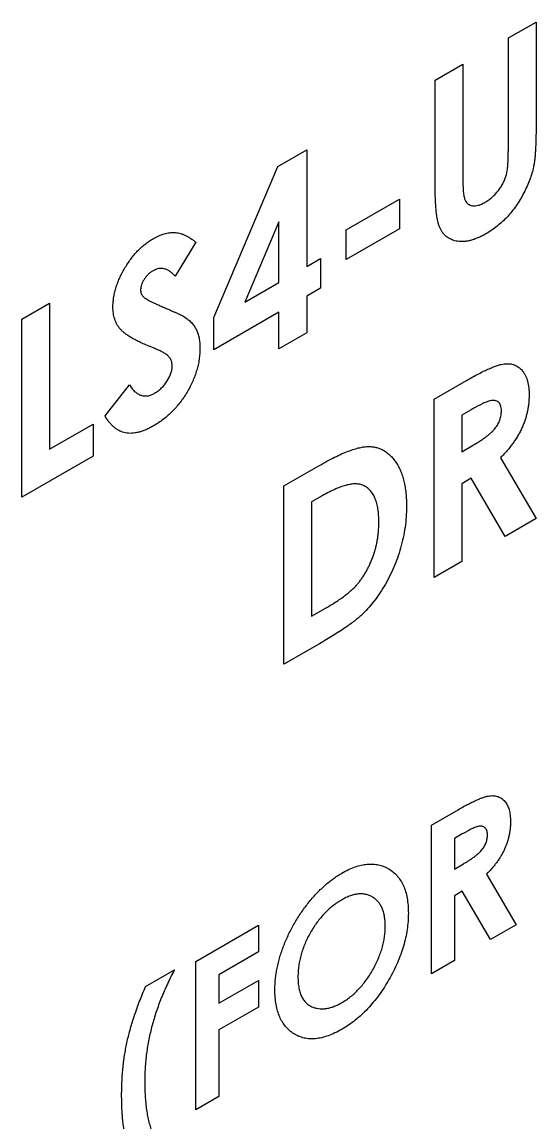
# Model space of a CAD drawing. Header units: inches. Extents: x -3.8 to 16.7, y -13 to 0.
# Drawn here: x 13.28 to 13.87, y -11.854 to -10.594 of the extents above; entities that cross this region are included whole.
import ezdxf

# ---------------------------------------------------------------- set-up
doc = ezdxf.new("R2010")
doc.units = ezdxf.units.IN
doc.header["$LTSCALE"] = 0.5
doc.header["$MEASUREMENT"] = 0
doc.layers.add('Jig', color=41, linetype='CONTINUOUS', lineweight=13)

msp = doc.modelspace()

# ---------------------------------------------------------------- linework, layer by layer
at = {"layer": 'Jig', "linetype": 'Continuous', "lineweight": 25, "transparency": 16777216}
for p, q in [((13.837982, -10.612403), (13.869711, -10.594086)), ((13.869711, -10.594086), (13.869711, -10.715864)), ((13.837982, -10.740355), (13.837982, -10.612403)), ((13.754126, -10.660811), (13.785855, -10.642495)), ((13.785855, -10.642495), (13.785855, -10.775313)), ((13.754126, -10.782589), (13.754126, -10.660811)), ((13.573738, -10.759713), (13.606812, -10.74062)), ((13.606812, -10.74062), (13.606812, -10.874093)), ((13.500293, -10.932518), (13.573738, -10.759713)), ((13.65214, -10.832223), (13.713332, -10.796898)), ((13.713332, -10.796898), (13.713332, -10.83092)), ((13.575083, -10.822933), (13.535953, -10.914999)), ((13.575083, -10.89241), (13.575083, -10.822933)), ((13.713332, -10.83092), (13.65214, -10.866246)), ((13.65214, -10.866246), (13.65214, -10.832223)), ((13.479896, -10.846397), (13.45617, -10.88516)), ((13.606812, -10.874093), (13.622677, -10.864934)), ((13.622677, -10.864934), (13.622677, -10.898957)), ((13.535953, -10.914999), (13.575083, -10.89241)), ((13.622677, -10.898957), (13.606812, -10.908115)), ((13.606812, -10.908115), (13.606812, -10.949989)), ((13.280455, -10.934256), (13.312184, -10.915939)), ((13.312184, -10.915939), (13.312184, -11.083435)), ((13.575083, -10.926432), (13.500293, -10.969608)), ((13.500293, -10.969608), (13.500293, -10.932518)), ((13.575083, -10.968306), (13.575083, -10.926432)), ((13.280455, -11.138391), (13.280455, -10.934256)), ((13.606812, -10.949989), (13.575083, -10.968306)), ((13.752993, -11.025987), (13.789963, -11.004644)), ((13.375643, -11.045206), (13.403547, -11.009755)), ((13.752993, -11.230122), (13.752993, -11.025987)), ((13.795523, -11.038075), (13.784722, -11.04431)), ((13.784722, -11.04431), (13.784722, -11.086184)), ((13.312184, -11.083435), (13.362045, -11.054651)), ((13.362045, -11.054651), (13.362045, -11.091291)), ((13.784722, -11.086184), (13.797081, -11.079049)), ((13.362045, -11.091291), (13.280455, -11.138391)), ((13.828916, -11.093139), (13.869711, -11.162742)), ((13.580749, -11.125421), (13.620729, -11.102341)), ((13.795487, -11.116609), (13.784722, -11.122823)), ((13.784722, -11.122823), (13.784722, -11.211805)), ((13.834441, -11.183103), (13.795487, -11.116609)), ((13.580749, -11.329556), (13.580749, -11.125421)), ((13.624589, -11.136753), (13.612478, -11.143744)), ((13.612478, -11.143744), (13.612478, -11.2746)), ((13.869711, -11.162742), (13.834441, -11.183103)), ((13.784722, -11.211805), (13.752993, -11.230122)), ((13.612478, -11.2746), (13.629051, -11.265033)), ((13.621331, -11.306129), (13.580749, -11.329556)), ((13.749782, -11.513882), (13.780591, -11.496097)), ((13.749782, -11.683995), (13.749782, -11.513882)), ((13.785224, -11.523956), (13.776223, -11.529151)), ((13.776223, -11.529151), (13.776223, -11.564046)), ((13.776223, -11.564046), (13.786522, -11.558101)), ((13.813052, -11.569843), (13.847047, -11.627845)), ((13.785194, -11.589401), (13.776223, -11.594579)), ((13.776223, -11.594579), (13.776223, -11.668731)), ((13.817655, -11.644813), (13.785194, -11.589401)), ((13.479707, -11.669794), (13.551475, -11.628363)), ((13.551475, -11.628363), (13.551475, -11.658896)), ((13.847047, -11.627845), (13.817655, -11.644813)), ((13.551475, -11.658896), (13.506148, -11.685063)), ((13.479707, -11.839906), (13.479707, -11.669794)), ((13.776223, -11.668731), (13.749782, -11.683995)), ((13.422133, -11.698669), (13.455155, -11.679606)), ((13.506148, -11.685063), (13.506148, -11.717777)), ((13.506148, -11.717777), (13.551475, -11.69161)), ((13.551475, -11.69161), (13.551475, -11.722143)), ((13.551475, -11.722143), (13.506148, -11.74831)), ((13.506148, -11.74831), (13.506148, -11.824642)), ((13.506148, -11.824642), (13.479707, -11.839906))]:
    msp.add_line(p, q, dxfattribs=at)
for points, knots in [([(13.869711, -10.715864), (13.869707, -10.718333), (13.869698, -10.723082), (13.869568, -10.729975), (13.869291, -10.736362), (13.869058, -10.742134), (13.868608, -10.747436), (13.868139, -10.752173), (13.867541, -10.756393), (13.866652, -10.761318), (13.865117, -10.767284), (13.862642, -10.774562), (13.8595, -10.782102), (13.855787, -10.789787), (13.851595, -10.797355), (13.847016, -10.804517), (13.842123, -10.811164), (13.836866, -10.817232), (13.831249, -10.82284), (13.825215, -10.827912), (13.81877, -10.832706), (13.814318, -10.83538), (13.812025, -10.836757)], [0, 0, 0, 0, 0.05854042, 0.11256751, 0.16177988, 0.20648716, 0.24645703, 0.28199971, 0.31321294, 0.33980647, 0.38941261, 0.44047348, 0.49395474, 0.54997788, 0.60648808, 0.6613185, 0.7146911, 0.76791847, 0.82193879, 0.87810737, 0.93720266, 1, 1, 1, 1]), ([(13.811317, -10.800526), (13.812749, -10.799651), (13.815541, -10.797945), (13.819558, -10.794702), (13.823279, -10.791083), (13.826627, -10.787051), (13.829597, -10.78282), (13.832111, -10.7785), (13.834095, -10.774126), (13.835388, -10.770401), (13.836114, -10.767241), (13.836659, -10.764478), (13.837058, -10.761357), (13.83742, -10.757863), (13.837637, -10.754023), (13.837873, -10.749772), (13.837959, -10.74518), (13.837974, -10.742009), (13.837982, -10.740355)], [0, 0, 0, 0, 0.0788326, 0.15371023, 0.22467776, 0.29480878, 0.36271479, 0.42710324, 0.48864977, 0.55090025, 0.58504583, 0.62527219, 0.67146586, 0.72454999, 0.78326473, 0.84907313, 0.9212963, 1, 1, 1, 1]), ([(13.812025, -10.836757), (13.810501, -10.837607), (13.807494, -10.839284), (13.803073, -10.841321), (13.798799, -10.843029), (13.79468, -10.844298), (13.790701, -10.845162), (13.786865, -10.845614), (13.783186, -10.845655), (13.779683, -10.845292), (13.776361, -10.84463), (13.773325, -10.843523), (13.770471, -10.842244), (13.76788, -10.84062), (13.765534, -10.838696), (13.763437, -10.836461), (13.761592, -10.833916), (13.759954, -10.83102), (13.758551, -10.827561), (13.757369, -10.823397), (13.756335, -10.818492), (13.755568, -10.812767), (13.754872, -10.806355), (13.754431, -10.799131), (13.754201, -10.791122), (13.754152, -10.785505), (13.754126, -10.782589)], [0, 0, 0, 0, 0.04171493, 0.08230271, 0.12157181, 0.16006712, 0.19799376, 0.23556617, 0.27300488, 0.31009033, 0.34684614, 0.38248357, 0.41727101, 0.45133162, 0.48485274, 0.51803085, 0.55106855, 0.584171, 0.61946674, 0.65915791, 0.70347155, 0.75284011, 0.80684431, 0.86614194, 0.93050175, 1, 1, 1, 1]), ([(13.785855, -10.775313), (13.785857, -10.776689), (13.78586, -10.779347), (13.786027, -10.783067), (13.78618, -10.786486), (13.786455, -10.789522), (13.786862, -10.792172), (13.787256, -10.794537), (13.787789, -10.796483), (13.788591, -10.798586), (13.789826, -10.800755), (13.791843, -10.802595), (13.794171, -10.803992), (13.796961, -10.804664), (13.800097, -10.804699), (13.803561, -10.804067), (13.807349, -10.80264), (13.809969, -10.801244), (13.811317, -10.800526)], [0, 0, 0, 0, 0.072218748, 0.139489766, 0.200369998, 0.256432726, 0.307803522, 0.353658517, 0.394419906, 0.430155706, 0.496666273, 0.562017618, 0.628754548, 0.697409641, 0.768079195, 0.841338126, 0.918336247, 1, 1, 1, 1]), ([(13.384708, -10.920608), (13.384747, -10.918838), (13.384822, -10.915351), (13.385496, -10.909899), (13.386503, -10.904433), (13.387966, -10.898899), (13.389864, -10.893315), (13.392169, -10.887675), (13.394918, -10.881998), (13.398015, -10.876342), (13.401427, -10.870837), (13.405074, -10.865612), (13.408934, -10.860748), (13.412984, -10.856224), (13.417249, -10.852089), (13.421697, -10.848335), (13.426336, -10.844951), (13.429491, -10.843034), (13.431098, -10.842057)], [0, 0, 0, 0, 0.06317288, 0.12445736, 0.184840915, 0.244566821, 0.304319173, 0.365199786, 0.427420983, 0.491261689, 0.555499002, 0.618604518, 0.680494764, 0.742473305, 0.804990665, 0.868251971, 0.932887217, 1, 1, 1, 1]), ([(13.431098, -10.842057), (13.433181, -10.840943), (13.43733, -10.838723), (13.443465, -10.836552), (13.449457, -10.835248), (13.454285, -10.835061), (13.458128, -10.835362), (13.461072, -10.835981), (13.464068, -10.836908), (13.46714, -10.838137), (13.470231, -10.839758), (13.473429, -10.841639), (13.476689, -10.843837), (13.478808, -10.845528), (13.479896, -10.846397)], [0, 0, 0, 0, 0.10691022, 0.21297653, 0.31977668, 0.42855627, 0.4858568, 0.54655869, 0.6114315, 0.67982091, 0.7531585, 0.83075287, 0.91313307, 1, 1, 1, 1]), ([(13.430744, -10.878902), (13.429737, -10.879524), (13.427792, -10.880725), (13.425021, -10.883108), (13.42256, -10.885879), (13.420412, -10.888885), (13.418711, -10.891995), (13.417353, -10.895011), (13.416588, -10.897916), (13.416487, -10.899666), (13.416437, -10.900532)], [0, 0, 0, 0, 0.14812626, 0.28599289, 0.41663439, 0.54737995, 0.67158284, 0.78440074, 0.89326558, 1, 1, 1, 1]), ([(13.45617, -10.88516), (13.455153, -10.884092), (13.453202, -10.88204), (13.450039, -10.87961), (13.446891, -10.877797), (13.443728, -10.876633), (13.440522, -10.876152), (13.437278, -10.876374), (13.434015, -10.877208), (13.431824, -10.878343), (13.430744, -10.878902)], [0, 0, 0, 0, 0.16242031, 0.31182434, 0.44843277, 0.5733812, 0.68907715, 0.7975729, 0.90029304, 1, 1, 1, 1]), ([(13.416437, -10.900532), (13.416469, -10.901364), (13.416532, -10.903039), (13.417139, -10.905196), (13.418055, -10.907118), (13.418929, -10.908105), (13.419377, -10.908609)], [0, 0, 0, 0, 0.24188137, 0.48711547, 0.73783784, 1, 1, 1, 1]), ([(13.419377, -10.908609), (13.419783, -10.908967), (13.420719, -10.909791), (13.422503, -10.910922), (13.424744, -10.912275), (13.427528, -10.913711), (13.430738, -10.915404), (13.434525, -10.917131), (13.438778, -10.919075), (13.441802, -10.920393), (13.443386, -10.921083)], [0, 0, 0, 0, 0.05923419, 0.13634928, 0.23380521, 0.34941122, 0.48317915, 0.63596686, 0.80924336, 1, 1, 1, 1]), ([(13.429257, -10.966534), (13.427006, -10.965634), (13.422688, -10.963908), (13.416585, -10.961199), (13.411086, -10.958549), (13.406238, -10.955859), (13.40198, -10.953266), (13.398339, -10.950712), (13.395357, -10.948138), (13.392219, -10.944861), (13.389237, -10.940383), (13.38666, -10.934411), (13.384988, -10.927918), (13.3848, -10.923019), (13.384708, -10.920608)], [0, 0, 0, 0, 0.11212458, 0.21520101, 0.30990245, 0.3959591, 0.47344749, 0.54214033, 0.60252333, 0.65472633, 0.74780406, 0.83527842, 0.91892524, 1, 1, 1, 1]), ([(13.443386, -10.921083), (13.444873, -10.921711), (13.447695, -10.922902), (13.45171, -10.924587), (13.455239, -10.926152), (13.458333, -10.927511), (13.460944, -10.928727), (13.463085, -10.929805), (13.464781, -10.930685), (13.465744, -10.931251), (13.466156, -10.931493)], [0, 0, 0, 0, 0.1929527, 0.36618414, 0.5204573, 0.65501214, 0.77062423, 0.86567718, 0.94267453, 1, 1, 1, 1]), ([(13.466156, -10.931493), (13.467717, -10.932542), (13.470717, -10.934559), (13.474616, -10.938119), (13.477825, -10.941938), (13.480308, -10.946145), (13.482183, -10.950753), (13.483504, -10.95587), (13.484296, -10.961543), (13.484384, -10.965676), (13.484428, -10.967766)], [0, 0, 0, 0, 0.1508331, 0.28995418, 0.41713865, 0.53525518, 0.6487511, 0.76240546, 0.8798267, 1, 1, 1, 1]), ([(13.452699, -10.988209), (13.452641, -10.987078), (13.452523, -10.98478), (13.451652, -10.981764), (13.45029, -10.979034), (13.44868, -10.977079), (13.44704, -10.97561), (13.445473, -10.974423), (13.443564, -10.973213), (13.441319, -10.971975), (13.438767, -10.970669), (13.435906, -10.969298), (13.432704, -10.967906), (13.43044, -10.967005), (13.429257, -10.966534)], [0, 0, 0, 0, 0.076346606, 0.155090822, 0.238351561, 0.32840414, 0.37938386, 0.439617644, 0.509831416, 0.588874645, 0.677436354, 0.77554672, 0.882635872, 1, 1, 1, 1]), ([(13.484428, -10.967766), (13.484397, -10.969846), (13.484335, -10.973927), (13.483574, -10.980285), (13.48249, -10.986576), (13.480813, -10.992893), (13.47877, -10.999194), (13.476208, -11.005486), (13.4732, -11.011777), (13.469752, -11.01798), (13.465938, -11.024006), (13.461847, -11.029771), (13.45744, -11.035125), (13.452753, -11.040145), (13.447789, -11.044793), (13.442555, -11.049132), (13.437042, -11.053105), (13.433272, -11.055364), (13.431346, -11.056518)], [0, 0, 0, 0, 0.06520088, 0.12792654, 0.18904691, 0.24854369, 0.30760713, 0.36724766, 0.42696306, 0.48861713, 0.55039185, 0.61133073, 0.67255609, 0.73402419, 0.79734062, 0.86224963, 0.92962547, 1, 1, 1, 1]), ([(13.432514, -11.019204), (13.43389, -11.018345), (13.436559, -11.01668), (13.440369, -11.013329), (13.443863, -11.009505), (13.446882, -11.005182), (13.449439, -11.000729), (13.451326, -10.996327), (13.452511, -10.992059), (13.452636, -10.989498), (13.452699, -10.988209)], [0, 0, 0, 0, 0.14198589, 0.27547331, 0.40434584, 0.53542971, 0.6614274, 0.77786684, 0.88827975, 1, 1, 1, 1]), ([(13.789963, -11.004644), (13.792407, -11.003244), (13.797107, -11.00055), (13.803884, -10.996941), (13.81011, -10.99377), (13.815793, -10.991135), (13.820932, -10.989024), (13.825531, -10.987378), (13.829591, -10.986184), (13.833146, -10.985564), (13.836353, -10.985329), (13.839343, -10.985459), (13.842182, -10.985898), (13.844849, -10.98671), (13.84737, -10.987839), (13.849747, -10.989286), (13.851948, -10.991094), (13.853959, -10.993251), (13.855792, -10.995683), (13.857412, -10.998415), (13.858729, -11.001502), (13.859893, -11.004802), (13.860732, -11.00847), (13.861315, -11.012427), (13.861742, -11.016629), (13.861766, -11.019637), (13.861779, -11.021172)], [0, 0, 0, 0, 0.07288903, 0.14018613, 0.20227743, 0.25889513, 0.31048294, 0.35709524, 0.39851357, 0.43503751, 0.46925149, 0.50280503, 0.53621045, 0.56937936, 0.60280148, 0.6366658, 0.67092866, 0.705803, 0.74118906, 0.77630431, 0.8120043, 0.84796898, 0.88452176, 0.92197416, 0.96019818, 1, 1, 1, 1]), ([(13.403547, -11.009755), (13.404578, -11.011228), (13.406553, -11.014053), (13.4099, -11.017447), (13.413329, -11.02003), (13.416919, -11.021673), (13.420626, -11.022452), (13.424469, -11.02232), (13.42845, -11.021314), (13.431162, -11.019906), (13.432514, -11.019204)], [0, 0, 0, 0, 0.16045792, 0.30761155, 0.44213889, 0.56622919, 0.68122221, 0.78955801, 0.89502889, 1, 1, 1, 1]), ([(13.861779, -11.021172), (13.861746, -11.0228), (13.861682, -11.025992), (13.861339, -11.030825), (13.860711, -11.035622), (13.85976, -11.040392), (13.858667, -11.045083), (13.857214, -11.049745), (13.855573, -11.054336), (13.853625, -11.058873), (13.851487, -11.063363), (13.849, -11.067773), (13.846326, -11.072171), (13.843315, -11.076464), (13.840098, -11.080748), (13.836613, -11.08496), (13.832881, -11.089142), (13.830258, -11.091787), (13.828916, -11.093139)], [0, 0, 0, 0, 0.06874126, 0.13478909, 0.19853605, 0.26038565, 0.32096158, 0.37990385, 0.43850294, 0.49615434, 0.55426548, 0.61274876, 0.67251344, 0.7336464, 0.79678962, 0.8619357, 0.92939773, 1, 1, 1, 1]), ([(13.83005, -11.038998), (13.830014, -11.037937), (13.829943, -11.035853), (13.829241, -11.033198), (13.828125, -11.031011), (13.826594, -11.029303), (13.824666, -11.028145), (13.822454, -11.027419), (13.81991, -11.027304), (13.817554, -11.02762), (13.815411, -11.028233), (13.813477, -11.028883), (13.811237, -11.029846), (13.80869, -11.030967), (13.805842, -11.032384), (13.802677, -11.034045), (13.799206, -11.035981), (13.796786, -11.037357), (13.795523, -11.038075)], [0, 0, 0, 0, 0.06376896, 0.1252623, 0.18541358, 0.24680676, 0.30942239, 0.37253268, 0.43773325, 0.50574952, 0.54401326, 0.5883696, 0.64038902, 0.6978974, 0.76327162, 0.8349786, 0.91387366, 1, 1, 1, 1]), ([(13.431346, -11.056518), (13.429834, -11.05736), (13.42684, -11.059027), (13.422426, -11.061074), (13.418165, -11.062726), (13.41406, -11.063937), (13.410093, -11.064759), (13.406263, -11.065177), (13.402599, -11.065146), (13.399071, -11.064728), (13.395696, -11.063826), (13.392433, -11.062522), (13.389313, -11.060749), (13.386322, -11.058524), (13.383478, -11.055825), (13.38069, -11.052766), (13.378079, -11.049188), (13.376466, -11.046552), (13.375643, -11.045206)], [0, 0, 0, 0, 0.06355148, 0.12586838, 0.18624025, 0.24497665, 0.30335769, 0.36123032, 0.41848905, 0.47593671, 0.53420374, 0.59405943, 0.65546869, 0.71877168, 0.78497461, 0.85352232, 0.92518245, 1, 1, 1, 1]), ([(13.797081, -11.079049), (13.798592, -11.078157), (13.801485, -11.076449), (13.805646, -11.073873), (13.809425, -11.071271), (13.812838, -11.068769), (13.815903, -11.066386), (13.818593, -11.063954), (13.820947, -11.061653), (13.82294, -11.059332), (13.824643, -11.057017), (13.826113, -11.054656), (13.827329, -11.052204), (13.82833, -11.049685), (13.829108, -11.047087), (13.829676, -11.044426), (13.829994, -11.0417), (13.830031, -11.039923), (13.83005, -11.038998)], [0, 0, 0, 0, 0.105539996, 0.202086415, 0.290684899, 0.37055261, 0.442670262, 0.507674928, 0.565573203, 0.616454666, 0.663331357, 0.708862024, 0.7534118, 0.798515011, 0.845064321, 0.893873119, 0.944707806, 1, 1, 1, 1]), ([(13.620729, -11.102341), (13.623846, -11.100567), (13.629871, -11.097137), (13.6386, -11.092646), (13.646717, -11.088803), (13.654227, -11.085627), (13.661115, -11.083185), (13.667371, -11.081498), (13.673018, -11.08046), (13.678116, -11.08013), (13.68277, -11.080491), (13.687189, -11.081335), (13.691364, -11.082791), (13.695355, -11.08475), (13.699109, -11.087321), (13.702689, -11.090389), (13.706008, -11.094078), (13.709165, -11.098198), (13.712021, -11.102853), (13.714511, -11.108027), (13.716598, -11.1137), (13.718293, -11.119871), (13.719644, -11.12649), (13.72059, -11.133607), (13.721174, -11.14119), (13.721234, -11.146524), (13.721264, -11.149234)], [0, 0, 0, 0, 0.060148162, 0.116267077, 0.168653955, 0.217398969, 0.262433523, 0.303932701, 0.342259967, 0.377441339, 0.411406099, 0.445398351, 0.479766387, 0.514584482, 0.550213651, 0.587000908, 0.624662987, 0.663615456, 0.703456428, 0.743450162, 0.784013386, 0.825132536, 0.867264663, 0.910306473, 0.954424205, 1, 1, 1, 1]), ([(13.672856, -11.125246), (13.671541, -11.124676), (13.668855, -11.123512), (13.664141, -11.122982), (13.658946, -11.123123), (13.653151, -11.124203), (13.646812, -11.12607), (13.639893, -11.128829), (13.632429, -11.132344), (13.627258, -11.135252), (13.624589, -11.136753)], [0, 0, 0, 0, 0.10166348, 0.20763614, 0.31874457, 0.43667994, 0.56350665, 0.69868121, 0.84444656, 1, 1, 1, 1]), ([(13.689535, -11.166896), (13.689492, -11.164246), (13.68941, -11.159079), (13.688615, -11.151943), (13.687321, -11.145538), (13.685474, -11.139921), (13.683146, -11.135034), (13.680232, -11.130988), (13.676858, -11.127616), (13.674189, -11.126036), (13.672856, -11.125246)], [0, 0, 0, 0, 0.142276686, 0.277428514, 0.406477152, 0.530595072, 0.650142922, 0.766850697, 0.883502093, 1, 1, 1, 1]), ([(13.721264, -11.149234), (13.721185, -11.153128), (13.72103, -11.160794), (13.719721, -11.172668), (13.717606, -11.184547), (13.71463, -11.196379), (13.710942, -11.207989), (13.706536, -11.219212), (13.701477, -11.229965), (13.695823, -11.240175), (13.689702, -11.249678), (13.68334, -11.258464), (13.676677, -11.266342), (13.670806, -11.272288), (13.665715, -11.276817), (13.661245, -11.280338), (13.656167, -11.284131), (13.650435, -11.288106), (13.644073, -11.292372), (13.637056, -11.296746), (13.629407, -11.30143), (13.624094, -11.304521), (13.621331, -11.306129)], [0, 0, 0, 0, 0.06577295, 0.1294779, 0.19143009, 0.25244567, 0.31178696, 0.36881755, 0.42409152, 0.47849211, 0.53139374, 0.58200397, 0.63120127, 0.67950301, 0.70556137, 0.73522172, 0.76913249, 0.80685832, 0.84892977, 0.89511666, 0.9454698, 1, 1, 1, 1]), ([(13.629051, -11.265033), (13.631023, -11.26389), (13.634816, -11.261693), (13.640291, -11.258149), (13.645355, -11.254842), (13.649993, -11.251437), (13.654238, -11.248175), (13.658033, -11.244855), (13.661455, -11.241694), (13.664464, -11.238448), (13.667219, -11.235158), (13.66977, -11.231694), (13.672233, -11.228062), (13.674561, -11.224222), (13.676763, -11.220203), (13.678826, -11.215998), (13.680778, -11.211601), (13.682569, -11.207023), (13.684205, -11.202297), (13.685657, -11.197478), (13.68686, -11.192568), (13.687861, -11.187582), (13.688575, -11.182529), (13.689167, -11.177349), (13.689472, -11.172118), (13.689514, -11.168654), (13.689535, -11.166896)], [0, 0, 0, 0, 0.06261465, 0.12042881, 0.17419949, 0.22372466, 0.26902845, 0.310765, 0.34811526, 0.38237811, 0.41475316, 0.44719543, 0.48004458, 0.51373864, 0.5479625, 0.58291781, 0.6193151, 0.65712355, 0.69568658, 0.73551372, 0.7758232, 0.81765226, 0.86074258, 0.90538693, 0.9519982, 1, 1, 1, 1]), ([(13.780591, -11.496097), (13.782627, -11.49493), (13.786544, -11.492685), (13.792191, -11.489678), (13.797379, -11.487035), (13.802116, -11.484839), (13.806398, -11.48308), (13.810231, -11.481708), (13.813614, -11.480713), (13.816576, -11.480197), (13.819249, -11.480001), (13.821741, -11.48011), (13.824106, -11.480475), (13.826329, -11.481151), (13.828429, -11.482093), (13.830411, -11.483298), (13.832245, -11.484805), (13.833921, -11.486602), (13.835448, -11.488629), (13.836798, -11.490906), (13.837896, -11.493479), (13.838866, -11.496228), (13.839565, -11.499285), (13.84005, -11.502582), (13.840406, -11.506084), (13.840427, -11.508591), (13.840437, -11.50987)], [0, 0, 0, 0, 0.07288903, 0.14018613, 0.20227743, 0.25889513, 0.31048294, 0.35709524, 0.39851357, 0.43503751, 0.46925149, 0.50280503, 0.53621045, 0.56937936, 0.60280148, 0.6366658, 0.67092866, 0.705803, 0.74118906, 0.77630431, 0.8120043, 0.84796898, 0.88452176, 0.92197416, 0.96019818, 1, 1, 1, 1]), ([(13.840437, -11.50987), (13.84041, -11.511226), (13.840357, -11.513887), (13.840071, -11.517914), (13.839547, -11.521912), (13.838755, -11.525886), (13.837844, -11.529795), (13.836633, -11.533681), (13.835266, -11.537507), (13.833642, -11.541287), (13.83186, -11.545029), (13.829788, -11.548704), (13.82756, -11.552369), (13.82505, -11.555946), (13.82237, -11.559517), (13.819465, -11.563027), (13.816356, -11.566511), (13.81417, -11.568716), (13.813052, -11.569843)], [0, 0, 0, 0, 0.06874126, 0.13478909, 0.19853605, 0.26038565, 0.32096158, 0.37990385, 0.43850294, 0.49615434, 0.55426548, 0.61274876, 0.67251344, 0.7336464, 0.79678962, 0.8619357, 0.92939773, 1, 1, 1, 1]), ([(13.813996, -11.524725), (13.813966, -11.523841), (13.813907, -11.522104), (13.813323, -11.519892), (13.812392, -11.518069), (13.811117, -11.516646), (13.80951, -11.515681), (13.807667, -11.515076), (13.805547, -11.51498), (13.803583, -11.515243), (13.801797, -11.515754), (13.800185, -11.516296), (13.798319, -11.517099), (13.796196, -11.518032), (13.793823, -11.519213), (13.791186, -11.520598), (13.788293, -11.522211), (13.786276, -11.523357), (13.785224, -11.523956)], [0, 0, 0, 0, 0.06376896, 0.1252623, 0.18541358, 0.24680676, 0.30942239, 0.37253268, 0.43773325, 0.50574952, 0.54401326, 0.5883696, 0.64038902, 0.6978974, 0.76327162, 0.8349786, 0.91387366, 1, 1, 1, 1]), ([(13.786522, -11.558101), (13.787781, -11.557358), (13.790192, -11.555934), (13.79366, -11.553787), (13.796809, -11.551619), (13.799653, -11.549534), (13.802208, -11.547548), (13.804449, -11.545522), (13.806411, -11.543604), (13.808072, -11.54167), (13.809491, -11.539741), (13.810716, -11.537773), (13.811729, -11.53573), (13.812563, -11.533631), (13.813212, -11.531466), (13.813685, -11.529249), (13.81395, -11.526976), (13.81398, -11.525496), (13.813996, -11.524725)], [0, 0, 0, 0, 0.105539996, 0.202086415, 0.290684899, 0.37055261, 0.442670262, 0.507674928, 0.565573203, 0.616454666, 0.663331357, 0.708862024, 0.7534118, 0.798515011, 0.845064321, 0.893873119, 0.944707806, 1, 1, 1, 1]), ([(13.647147, -11.568771), (13.649708, -11.567369), (13.654764, -11.564601), (13.6622, -11.561569), (13.669367, -11.559485), (13.67626, -11.55836), (13.682862, -11.558281), (13.689197, -11.559129), (13.695242, -11.561002), (13.700935, -11.56381), (13.706197, -11.5674), (13.710756, -11.571905), (13.714644, -11.57712), (13.717866, -11.583062), (13.720321, -11.589845), (13.722043, -11.597407), (13.723149, -11.605676), (13.723277, -11.611669), (13.723341, -11.614714)], [0, 0, 0, 0, 0.0633956, 0.12515727, 0.18564947, 0.24597668, 0.30610837, 0.36735059, 0.42990208, 0.49453996, 0.55937258, 0.62240969, 0.68435743, 0.7458066, 0.80743028, 0.86999552, 0.93392787, 1, 1, 1, 1]), ([(13.570362, -11.702448), (13.570384, -11.700423), (13.570429, -11.696398), (13.570967, -11.690162), (13.571741, -11.683904), (13.572886, -11.677571), (13.574277, -11.671195), (13.57608, -11.664733), (13.578132, -11.658219), (13.580529, -11.651661), (13.583194, -11.645152), (13.586103, -11.63873), (13.589261, -11.632447), (13.59266, -11.626281), (13.59631, -11.620252), (13.600163, -11.614332), (13.604295, -11.608576), (13.608615, -11.602955), (13.613099, -11.597539), (13.617728, -11.59246), (13.622406, -11.587657), (13.627198, -11.583232), (13.63205, -11.579079), (13.637016, -11.575319), (13.642049, -11.571792), (13.645443, -11.56978), (13.647147, -11.568771)], [0, 0, 0, 0, 0.04311435, 0.08568276, 0.12759432, 0.16905862, 0.21043203, 0.25181117, 0.29344384, 0.33538085, 0.37747661, 0.41868849, 0.45987303, 0.5008729, 0.54187278, 0.58321178, 0.6247632, 0.66698762, 0.70936971, 0.75110265, 0.79256838, 0.83354511, 0.87482742, 0.91601772, 0.9578592, 1, 1, 1, 1]), ([(13.646733, -11.599543), (13.64501, -11.600591), (13.641608, -11.60266), (13.636618, -11.606344), (13.631827, -11.610392), (13.627263, -11.614885), (13.622904, -11.619766), (13.618744, -11.62503), (13.614841, -11.630743), (13.611141, -11.63675), (13.607799, -11.642993), (13.604846, -11.64932), (13.602375, -11.65567), (13.600305, -11.662044), (13.598747, -11.668437), (13.597637, -11.674841), (13.596936, -11.681291), (13.596848, -11.685463), (13.596803, -11.687593)], [0, 0, 0, 0, 0.06460874, 0.12751179, 0.18852131, 0.24870818, 0.30859827, 0.36881225, 0.4298875, 0.49280245, 0.55574333, 0.61748529, 0.67896896, 0.74019769, 0.8023601, 0.86624478, 0.93170683, 1, 1, 1, 1]), ([(13.6969, -11.629569), (13.696854, -11.627572), (13.696762, -11.62364), (13.696074, -11.618179), (13.694919, -11.613234), (13.693319, -11.60878), (13.691277, -11.604813), (13.688751, -11.601373), (13.685751, -11.598461), (13.682346, -11.596068), (13.678639, -11.594202), (13.67466, -11.593023), (13.670519, -11.592392), (13.666121, -11.592565), (13.661557, -11.593314), (13.656799, -11.594673), (13.651829, -11.596766), (13.648447, -11.598609), (13.646733, -11.599543)], [0, 0, 0, 0, 0.06593912, 0.12979111, 0.19217524, 0.25361704, 0.31471911, 0.37628228, 0.43897299, 0.5031747, 0.56732946, 0.62965099, 0.69064987, 0.75123761, 0.81175411, 0.87278778, 0.93553963, 1, 1, 1, 1]), ([(13.723341, -11.614714), (13.723273, -11.617802), (13.723137, -11.623886), (13.722088, -11.633318), (13.720337, -11.642793), (13.717924, -11.652306), (13.71476, -11.661871), (13.710948, -11.671475), (13.706387, -11.68111), (13.701244, -11.690676), (13.695582, -11.699932), (13.689584, -11.708671), (13.68328, -11.716781), (13.676677, -11.724257), (13.669762, -11.731092), (13.662552, -11.73726), (13.655047, -11.742812), (13.649944, -11.745914), (13.647353, -11.747488)], [0, 0, 0, 0, 0.06572232, 0.12950793, 0.1917221, 0.25316112, 0.3143157, 0.37595174, 0.4386196, 0.5029729, 0.56712865, 0.62955229, 0.69047678, 0.75107234, 0.81166789, 0.87292936, 0.93550137, 1, 1, 1, 1]), ([(13.647265, -11.717006), (13.648959, -11.715974), (13.652292, -11.713944), (13.657189, -11.710324), (13.66188, -11.706273), (13.666396, -11.701825), (13.670721, -11.696934), (13.674837, -11.691606), (13.678748, -11.685875), (13.682443, -11.67982), (13.685821, -11.67354), (13.688768, -11.667192), (13.691317, -11.660859), (13.693344, -11.654545), (13.694963, -11.64823), (13.69606, -11.64196), (13.696767, -11.635679), (13.696855, -11.631631), (13.6969, -11.629569)], [0, 0, 0, 0, 0.06414744, 0.12621212, 0.18684129, 0.24693587, 0.30725636, 0.3681505, 0.43007077, 0.49387544, 0.55798068, 0.62086953, 0.68252473, 0.7440357, 0.80588868, 0.86896814, 0.93324743, 1, 1, 1, 1]), ([(13.455155, -11.679606), (13.45375, -11.682297), (13.450962, -11.687641), (13.447114, -11.695713), (13.443495, -11.703736), (13.440157, -11.711736), (13.437094, -11.719707), (13.434279, -11.727632), (13.431768, -11.735513), (13.429517, -11.743371), (13.427529, -11.75126), (13.425819, -11.759209), (13.424379, -11.767229), (13.423194, -11.775338), (13.422284, -11.783516), (13.42165, -11.791785), (13.421209, -11.800166), (13.421176, -11.805688), (13.421159, -11.808482)], [0, 0, 0, 0, 0.06264763, 0.12439172, 0.18530389, 0.24573736, 0.30582112, 0.36543125, 0.42457023, 0.4837585, 0.5434017, 0.60419235, 0.66628144, 0.72952881, 0.79463061, 0.86114256, 0.92976542, 1, 1, 1, 1]), ([(13.596803, -11.687593), (13.596862, -11.68989), (13.59698, -11.694392), (13.597805, -11.700582), (13.599217, -11.706063), (13.601255, -11.71078), (13.603784, -11.714879), (13.606923, -11.71822), (13.610624, -11.720865), (13.613475, -11.72201), (13.614922, -11.722592)], [0, 0, 0, 0, 0.134806833, 0.264199056, 0.388461817, 0.509942098, 0.630409611, 0.750671035, 0.873454726, 1, 1, 1, 1]), ([(13.394718, -11.822826), (13.394729, -11.820115), (13.394751, -11.814771), (13.395099, -11.806708), (13.395599, -11.798806), (13.396252, -11.791069), (13.397189, -11.78343), (13.398261, -11.775962), (13.399565, -11.768616), (13.401077, -11.761352), (13.402838, -11.754066), (13.404817, -11.746668), (13.407064, -11.739096), (13.409582, -11.731344), (13.412325, -11.723411), (13.415333, -11.715307), (13.418616, -11.707034), (13.420952, -11.701478), (13.422133, -11.698669)], [0, 0, 0, 0, 0.0707045, 0.13940175, 0.20583703, 0.27036344, 0.33283315, 0.39354421, 0.45234667, 0.50963809, 0.56675442, 0.62464416, 0.68378106, 0.74425912, 0.80603281, 0.86930812, 0.93390629, 1, 1, 1, 1]), ([(13.647353, -11.747488), (13.644644, -11.748981), (13.63932, -11.751915), (13.631529, -11.755088), (13.624065, -11.757401), (13.61699, -11.758507), (13.610232, -11.758686), (13.603841, -11.75779), (13.597819, -11.755826), (13.5922, -11.752915), (13.58711, -11.749118), (13.582617, -11.744597), (13.578826, -11.739345), (13.575739, -11.733357), (13.573305, -11.726712), (13.571589, -11.719323), (13.570574, -11.711219), (13.570433, -11.705398), (13.570362, -11.702448)], [0, 0, 0, 0, 0.06674865, 0.13115198, 0.1937322, 0.25532554, 0.31638819, 0.37802686, 0.44040568, 0.50455743, 0.56865829, 0.63098618, 0.69228813, 0.75261545, 0.81319954, 0.87401612, 0.93615836, 1, 1, 1, 1]), ([(13.614922, -11.722592), (13.616107, -11.722954), (13.618451, -11.723671), (13.622192, -11.724163), (13.626045, -11.724213), (13.630039, -11.723744), (13.634164, -11.722808), (13.638421, -11.721362), (13.642804, -11.719467), (13.645768, -11.717832), (13.647265, -11.717006)], [0, 0, 0, 0, 0.12799103, 0.25309839, 0.37618406, 0.49893631, 0.62152588, 0.74570689, 0.87157535, 1, 1, 1, 1]), ([(13.421159, -11.808482), (13.421187, -11.811477), (13.421242, -11.81738), (13.421692, -11.825886), (13.422436, -11.833946), (13.423414, -11.841611), (13.424758, -11.848765), (13.426341, -11.855525), (13.428247, -11.861807), (13.429765, -11.865701), (13.430514, -11.867623)], [0, 0, 0, 0, 0.13724886, 0.27055715, 0.40014459, 0.52617696, 0.64906051, 0.7683769, 0.88567839, 1, 1, 1, 1]), ([(13.422133, -11.918943), (13.420888, -11.917309), (13.418444, -11.914102), (13.415096, -11.909039), (13.411946, -11.904046), (13.409153, -11.898913), (13.406585, -11.893803), (13.404404, -11.888532), (13.402387, -11.883336), (13.400726, -11.87794), (13.399307, -11.872332), (13.398051, -11.866424), (13.397039, -11.86009), (13.396172, -11.853399), (13.395537, -11.846296), (13.395069, -11.838827), (13.394759, -11.830995), (13.394732, -11.825579), (13.394718, -11.822826)], [0, 0, 0, 0, 0.06999196, 0.13739432, 0.2029351, 0.26601622, 0.3272219, 0.38640573, 0.44369834, 0.49917176, 0.55485548, 0.61210597, 0.67151987, 0.73294939, 0.79643212, 0.86206675, 0.92990768, 1, 1, 1, 1])]:
    msp.add_open_spline(points, degree=3, knots=knots, dxfattribs=at)

doc.saveas('drawing.dxf')
